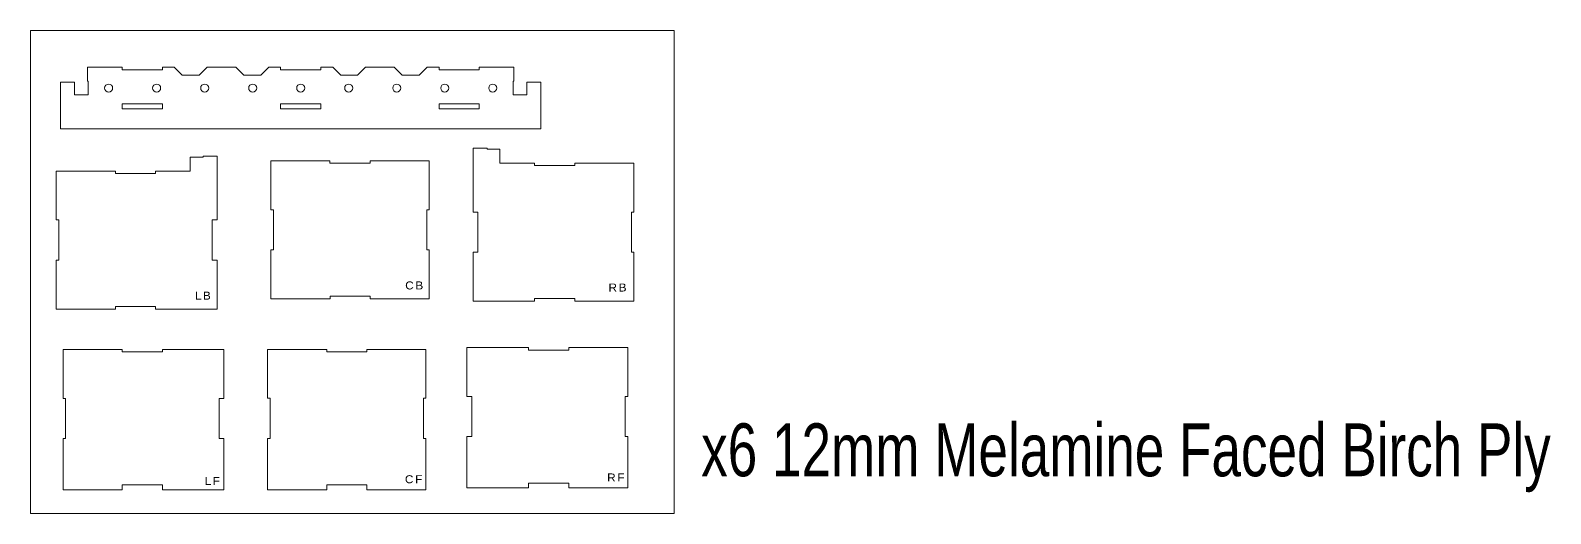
# Model space of a CAD drawing. Header units: millimetres. Extents: x 66 to 8082, y 89 to 5825.
# Drawn here: x 4282 to 8082, y 838 to 2047 of the extents above; entities that cross this region are included whole.
import ezdxf

# ---------------------------------------------------------------- set-up
doc = ezdxf.new("R2010")
doc.units = ezdxf.units.MM
for name, color, linetype in [('CUT THROUGH- Inside Line', 5, 'Continuous'), ('CUT THROUGH- Outside Line', 3, 'Continuous'), ('FILL- 3mm', 1, 'Continuous'), ('HOLE- Cut Through', 7, 'Continuous')]:
    doc.layers.add(name, color=color, linetype=linetype)
doc.styles.add('SLDTEXTSTYLE0', font='TXT', dxfattribs={"width": 0.75})

msp = doc.modelspace()

# ---------------------------------------------------------------- linework, layer by layer
at = {"linetype": 'Continuous', "lineweight": 0}
for p, q in [((4282.2, 2046.6), (5891.7, 2046.6)), ((4282.2, 2046.6), (4282.2, 838.4)), ((5891.7, 2046.6), (5891.7, 838.4)), ((4282.2, 838.4), (5891.7, 838.4))]:
    msp.add_line(p, q, dxfattribs=at)
at = {"layer": 'CUT THROUGH- Inside Line', "linetype": 'Continuous', "lineweight": 15}
for p, q in [((4612.1, 1862.6), (4511.6, 1862.6)), ((4511.6, 1862.6), (4511.6, 1850.1)), ((4612.1, 1850.1), (4612.1, 1862.6)), ((5008.1, 1862.6), (4907.6, 1862.6)), ((4907.6, 1862.6), (4907.6, 1850.1)), ((5008.1, 1850.1), (5008.1, 1862.6)), ((5404.1, 1862.6), (5303.6, 1862.6)), ((5303.6, 1862.6), (5303.6, 1850.1)), ((5404.1, 1850.1), (5404.1, 1862.6)), ((4511.6, 1850.1), (4612.1, 1850.1)), ((4907.6, 1850.1), (5008.1, 1850.1)), ((5303.6, 1850.1), (5404.1, 1850.1))]:
    msp.add_line(p, q, dxfattribs=at)
at = {"layer": 'CUT THROUGH- Outside Line', "linetype": 'Continuous', "lineweight": 15}
for p, q in [((4424.8, 1919.4), (4424.8, 1954.4)), ((4424.8, 1954.4), (4511.6, 1954.4)), ((4511.6, 1954.4), (4511.6, 1948.1)), ((4511.6, 1948.1), (4612.1, 1948.1)), ((4612.1, 1948.1), (4612.1, 1954.4)), ((4612.1, 1954.4), (4641.8, 1954.4)), ((4641.8, 1954.4), (4661.8, 1934.4)), ((4703.8, 1934.4), (4723.8, 1954.4)), ((4723.8, 1954.4), (4795.8, 1954.4)), ((4795.8, 1954.4), (4815.8, 1934.4)), ((4857.8, 1934.4), (4877.8, 1954.4)), ((4877.8, 1954.4), (4907.6, 1954.4)), ((4907.6, 1954.4), (4907.6, 1948.1)), ((4907.6, 1948.1), (5008.1, 1948.1)), ((5008.1, 1948.1), (5008.1, 1954.4)), ((5008.1, 1954.4), (5037.8, 1954.4)), ((5037.8, 1954.4), (5057.8, 1934.4)), ((5099.8, 1934.4), (5119.8, 1954.4)), ((5119.8, 1954.4), (5191.8, 1954.4)), ((5191.8, 1954.4), (5211.8, 1934.4)), ((5253.8, 1934.4), (5273.8, 1954.4)), ((5273.8, 1954.4), (5303.6, 1954.4)), ((5303.6, 1954.4), (5303.6, 1948.1)), ((5303.6, 1948.1), (5404.1, 1948.1)), ((5404.1, 1948.1), (5404.1, 1954.4)), ((5404.1, 1954.4), (5490.8, 1954.4)), ((5490.8, 1954.4), (5490.8, 1919.4)), ((4357.8, 1800.4), (4357.8, 1917.4)), ((4357.8, 1917.4), (4392.8, 1917.4)), ((4392.8, 1917.4), (4392.8, 1885.4)), ((4426.8, 1919.4), (4424.8, 1919.4)), ((4426.8, 1885.4), (4426.8, 1919.4)), ((4661.8, 1934.4), (4703.8, 1934.4)), ((4815.8, 1934.4), (4857.8, 1934.4)), ((5057.8, 1934.4), (5099.8, 1934.4)), ((5211.8, 1934.4), (5253.8, 1934.4)), ((5490.8, 1919.4), (5488.8, 1919.4)), ((5488.8, 1919.4), (5488.8, 1885.4)), ((5522.8, 1885.4), (5522.8, 1917.4)), ((5522.8, 1917.4), (5557.8, 1917.4)), ((5557.8, 1917.4), (5557.8, 1800.4)), ((4392.8, 1885.4), (4426.8, 1885.4)), ((5488.8, 1885.4), (5522.8, 1885.4)), ((5557.8, 1800.4), (4357.8, 1800.4)), ((5388.8, 1751.8), (5388.8, 1592.5)), ((5423.8, 1751.8), (5388.8, 1751.8)), ((5423.8, 1749.8), (5423.8, 1751.8)), ((5455.8, 1749.8), (5423.8, 1749.8)), ((5455.8, 1714.8), (5455.8, 1749.8)), ((4681.7, 1695), (4681.7, 1730)), ((4681.7, 1730), (4713.7, 1730)), ((4713.7, 1732), (4748.7, 1732)), ((4713.7, 1730), (4713.7, 1732)), ((4748.7, 1732), (4748.7, 1572.7)), ((4883.3, 1598.3), (4883.3, 1720.5)), ((4883.3, 1720.5), (5031, 1720.5)), ((5031, 1720.5), (5031, 1714.3)), ((5031, 1714.3), (5131.5, 1714.3)), ((5131.5, 1714.3), (5131.5, 1720.5)), ((5131.5, 1720.5), (5279.3, 1720.5)), ((5279.3, 1720.5), (5279.3, 1598.3)), ((5542.5, 1714.8), (5455.8, 1714.8)), ((5542.5, 1708.5), (5542.5, 1714.8)), ((5790.8, 1714.8), (5643, 1714.8)), ((5643, 1714.8), (5643, 1708.5)), ((5790.8, 1592.5), (5790.8, 1714.8)), ((4346.7, 1572.7), (4346.7, 1695)), ((4346.7, 1695), (4494.5, 1695)), ((4494.5, 1695), (4494.5, 1688.7)), ((4494.5, 1688.7), (4595, 1688.7)), ((4595, 1688.7), (4595, 1695)), ((4595, 1695), (4681.7, 1695)), ((5643, 1708.5), (5542.5, 1708.5)), ((4889.5, 1598.3), (4883.3, 1598.3)), ((4889.5, 1497.8), (4889.5, 1598.3)), ((5279.3, 1598.3), (5273, 1598.3)), ((5273, 1598.3), (5273, 1497.8)), ((4353, 1572.7), (4346.7, 1572.7)), ((4353, 1472.2), (4353, 1572.7)), ((4748.7, 1572.7), (4736.5, 1572.7)), ((4736.5, 1572.7), (4736.5, 1472.2)), ((5388.8, 1592.5), (5401, 1592.5)), ((5401, 1592.5), (5401, 1492)), ((5784.5, 1492), (5784.5, 1592.5)), ((5784.5, 1592.5), (5790.8, 1592.5)), ((4883.3, 1497.8), (4889.5, 1497.8)), ((4883.3, 1375.5), (4883.3, 1497.8)), ((5273, 1497.8), (5279.3, 1497.8)), ((5279.3, 1497.8), (5279.3, 1375.5)), ((5401, 1492), (5388.8, 1492)), ((5388.8, 1492), (5388.8, 1369.8)), ((5790.8, 1492), (5784.5, 1492)), ((5790.8, 1369.8), (5790.8, 1492)), ((4346.7, 1350), (4346.7, 1472.2)), ((4346.7, 1472.2), (4353, 1472.2)), ((4736.5, 1472.2), (4748.7, 1472.2)), ((4748.7, 1472.2), (4748.7, 1350)), ((5031.1, 1375.5), (4883.3, 1375.5)), ((5131.5, 1381.8), (5031.1, 1381.8)), ((5031.1, 1381.8), (5031.1, 1375.5)), ((5131.5, 1375.5), (5131.5, 1381.8)), ((5279.3, 1375.5), (5131.5, 1375.5)), ((5388.8, 1369.8), (5542.5, 1369.8)), ((5542.5, 1369.8), (5542.5, 1376)), ((5542.5, 1376), (5643, 1376)), ((5643, 1376), (5643, 1369.8)), ((5643, 1369.8), (5790.8, 1369.8)), ((4494.5, 1350), (4346.7, 1350)), ((4595, 1356.2), (4494.5, 1356.2)), ((4494.5, 1356.2), (4494.5, 1350)), ((4595, 1350), (4595, 1356.2)), ((4748.7, 1350), (4595, 1350)), ((4364, 1126.5), (4364, 1248.7)), ((4364, 1248.7), (4511.7, 1248.7)), ((4511.7, 1248.7), (4511.7, 1242.5)), ((4511.7, 1242.5), (4612.2, 1242.5)), ((4612.2, 1248.7), (4766, 1248.7)), ((4612.2, 1242.5), (4612.2, 1248.7)), ((4766, 1248.7), (4766, 1126.5)), ((4875, 1126.9), (4875, 1249.1)), ((4875, 1249.1), (5022.8, 1249.1)), ((5022.8, 1249.1), (5022.8, 1242.9)), ((5022.8, 1242.9), (5123.3, 1242.9)), ((5123.3, 1242.9), (5123.3, 1249.1)), ((5123.3, 1249.1), (5271, 1249.1)), ((5271, 1249.1), (5271, 1126.9)), ((5527.3, 1253.7), (5373.5, 1253.7)), ((5373.5, 1253.7), (5373.5, 1131.4)), ((5527.3, 1247.4), (5527.3, 1253.7)), ((5627.8, 1247.4), (5527.3, 1247.4)), ((5627.8, 1253.7), (5627.8, 1247.4)), ((5775.5, 1253.7), (5627.8, 1253.7)), ((5775.5, 1131.4), (5775.5, 1253.7)), ((4370.2, 1126.5), (4364, 1126.5)), ((4370.2, 1026), (4370.2, 1126.5)), ((4766, 1126.5), (4753.7, 1126.5)), ((4753.7, 1126.5), (4753.7, 1026)), ((4881.3, 1126.9), (4875, 1126.9)), ((4881.3, 1026.4), (4881.3, 1126.9)), ((5271, 1126.9), (5264.8, 1126.9)), ((5264.8, 1126.9), (5264.8, 1026.4)), ((5373.5, 1131.4), (5385.8, 1131.4)), ((5385.8, 1131.4), (5385.8, 1030.9)), ((5769.3, 1030.9), (5769.3, 1131.4)), ((5769.3, 1131.4), (5775.5, 1131.4)), ((4875, 1026.4), (4881.3, 1026.4)), ((4875, 898.1), (4875, 1026.4)), ((5264.8, 1026.4), (5271, 1026.4)), ((5271, 1026.4), (5271, 898.1)), ((5385.8, 1030.9), (5373.5, 1030.9)), ((5373.5, 1030.9), (5373.5, 902.7)), ((5775.5, 1030.9), (5769.3, 1030.9)), ((5775.5, 902.7), (5775.5, 1030.9)), ((4364, 897.7), (4364, 1026)), ((4364, 1026), (4370.2, 1026)), ((4753.7, 1026), (4766, 1026)), ((4766, 1026), (4766, 897.7)), ((5527.3, 902.7), (5527.3, 914.9)), ((5527.3, 914.9), (5627.8, 914.9)), ((5627.8, 914.9), (5627.8, 902.7)), ((4511.7, 897.7), (4364, 897.7)), ((4612.2, 910), (4511.7, 910)), ((4511.7, 910), (4511.7, 897.7)), ((4612.2, 897.7), (4612.2, 910)), ((4766, 897.7), (4612.2, 897.7)), ((5022.8, 898.1), (4875, 898.1)), ((5123.3, 910.4), (5022.8, 910.4)), ((5022.8, 910.4), (5022.8, 898.1)), ((5123.3, 898.1), (5123.3, 910.4)), ((5271, 898.1), (5123.3, 898.1)), ((5373.5, 902.7), (5527.3, 902.7)), ((5627.8, 902.7), (5775.5, 902.7))]:
    msp.add_line(p, q, dxfattribs=at)
at = {"layer": 'HOLE- Cut Through', "linetype": 'Continuous', "lineweight": 15}
for centre in [(4477.8, 1902.4), (4597.8, 1902.4), (4717.8, 1902.4), (4837.8, 1902.4), (4957.8, 1902.4), (5077.8, 1902.4), (5197.8, 1902.4), (5317.8, 1902.4), (5437.8, 1902.4)]:
    msp.add_circle(centre, 10, dxfattribs=at)

# ---------------------------------------------------------------- texts
at = {"linetype": 'Continuous', "lineweight": 0, "insert": (5959, 1064), "char_height": 132.292, "attachment_point": 1, "style": 'SLDTEXTSTYLE0'}
msp.add_mtext('x6 12mm Melamine Faced Birch Ply', dxfattribs=at)
at = {"layer": 'FILL- 3mm', "char_height": 20, "attachment_point": 1}
for s, insert in [('{\\fUtsaah|b0|i0|c0|p34;\\Q-2.4425e-015;\\W1.1;\\T1.2;\\C1;CB}', (5219.1, 1418.9)), ('{\\fUtsaah|b0|i0|c0|p34;\\Q-2.4425e-015;\\W1.1;\\T1.2;\\C1;RB}', (5727.3, 1413.7)), ('{\\fUtsaah|b0|i0|c0|p34;\\Q-2.4425e-015;\\W1.1;\\T1.2;\\C1;LB}', (4693.8, 1393.4)), ('{\\fUtsaah|b0|i0|c0|p34;\\Q-2.4425e-015;\\W1.1;\\T1.2;\\C1;LF}', (4718, 930)), ('{\\fUtsaah|b0|i0|c0|p34;\\Q-2.4425e-015;\\W1.1;\\T1.2;\\C1;CF}', (5218.4, 934.3)), ('{\\fUtsaah|b0|i0|c0|p34;\\Q-2.4425e-015;\\W1.1;\\T1.2;\\C1;RF}', (5724, 938.7))]:
    msp.add_mtext_dynamic_manual_height_columns(s, width=37.176, gutter_width=17.5, heights=[10.2], dxfattribs=dict(at, insert=insert))

doc.saveas('drawing.dxf')
